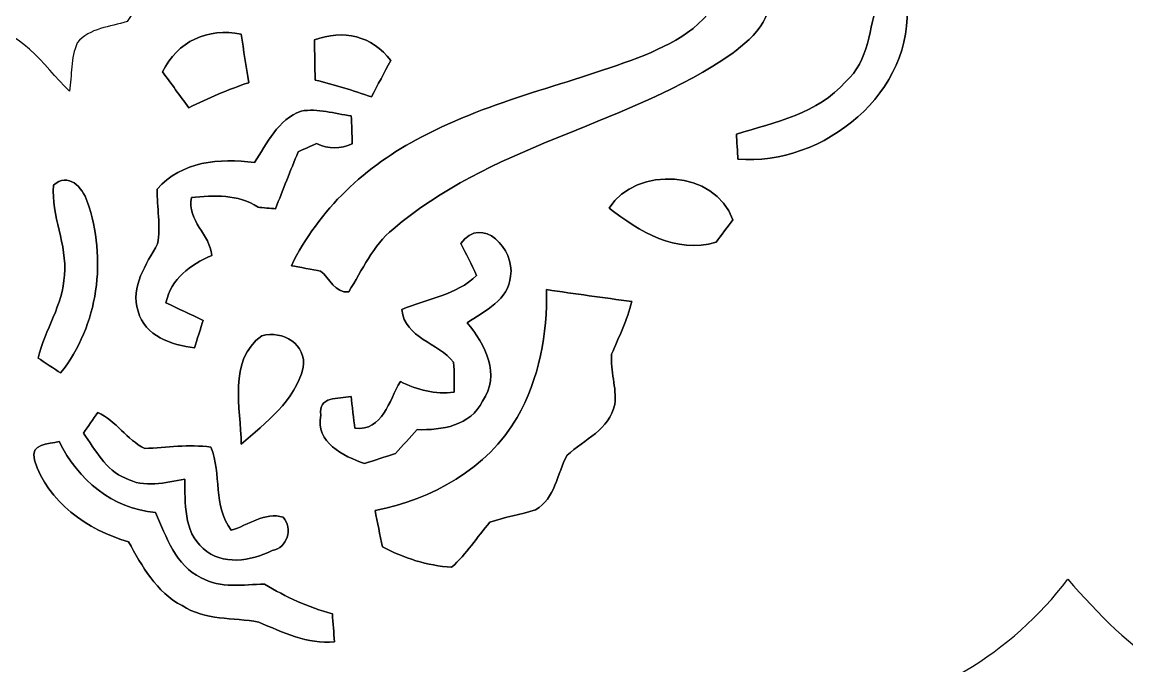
# Model space of a CAD drawing. Header units: centimetres. Extents: x -13.4 to 13.4, y -10.2 to 10.2.
# Drawn here: x 4.616 to 8.837, y 5.351 to 7.81 of the extents above; entities that cross this region are included whole.
import ezdxf

# ---------------------------------------------------------------- set-up
doc = ezdxf.new("R2010")
doc.units = ezdxf.units.CM
doc.header["$MEASUREMENT"] = 0
doc.layers.add('Camada 1', color=7, linetype='Continuous')

msp = doc.modelspace()

# ---------------------------------------------------------------- linework, layer by layer
at = {"layer": 'Camada 1', "color": 156}
for points, knots in [([(-0.80503, 10.07779), (-0.64981, 10.15964), (-0.4445, 10.19104), (-0.30514, 10.06051), (-0.30514, 10.06051), (-0.21237, 9.95962), (-0.05644, 9.97302), (0.03598, 9.87212), (0.03598, 9.87212), (0.0889, 9.82591), (0.11041, 9.75677), (0.14145, 9.6961), (0.14145, 9.6961), (0.17322, 9.75818), (0.20002, 9.82521), (0.25047, 9.87495), (0.25047, 9.87495), (0.34536, 9.97126), (0.49988, 9.96068), (0.59265, 10.06086), (0.59265, 10.06086), (0.7306, 10.19104), (0.93451, 10.16), (1.08866, 10.07815), (1.08866, 10.07815), (1.27282, 10.15223), (1.46897, 10.04464), (1.56104, 9.88201), (1.56104, 9.88201), (1.65559, 9.84814), (1.75119, 9.79487), (1.79246, 9.69785), (1.79246, 9.69785), (1.8302, 9.60825), (1.89934, 9.5384), (1.94734, 9.45444), (1.94734, 9.45444), (1.9752, 9.3666), (1.9364, 9.27664), (1.92298, 9.1895), (1.92298, 9.1895), (2.02388, 9.16446), (2.1477, 9.14505), (2.19779, 9.03993), (2.19779, 9.03993), (2.2493, 8.90763), (2.18369, 8.77181), (2.16534, 8.64022), (2.16534, 8.64022), (2.19145, 8.60707), (2.21967, 8.57566), (2.24895, 8.54498), (2.24895, 8.54498), (2.51566, 8.51958), (2.73085, 8.7764), (3.00036, 8.69456), (3.00036, 8.69456), (3.24908, 8.62682), (3.32139, 8.30685), (3.19829, 8.10048), (3.19829, 8.10048), (3.21804, 8.07261), (3.23814, 8.04474), (3.25861, 8.01722), (3.25861, 8.01722), (3.45263, 8.06309), (3.653, 7.98407), (3.75884, 7.81473), (3.75884, 7.81473), (3.81952, 7.79497), (3.88549, 7.7851), (3.94088, 7.75122), (3.94088, 7.75122), (3.99625, 7.69372), (4.01813, 7.614), (4.05482, 7.54415), (4.05482, 7.54415), (4.12784, 7.69126), (4.27073, 7.81755), (4.44641, 7.78932), (4.44641, 7.78932), (4.60833, 7.79392), (4.69511, 7.64538), (4.7967, 7.54591), (4.7967, 7.54591), (4.80694, 7.60694), (4.80094, 7.67291), (4.82706, 7.73007), (4.82706, 7.73007), (4.87257, 7.78862), (4.95265, 7.79003), (5.01755, 7.81261), (5.01755, 7.81261), (5.12197, 7.97877), (5.32341, 8.06661), (5.51532, 8.01334), (5.51532, 8.01334), (5.6, 8.07366), (5.55237, 8.17033), (5.53437, 8.25182), (5.53437, 8.25182), (5.47758, 8.45608), (5.63316, 8.69561), (5.85011, 8.70691), (5.85011, 8.70691), (6.08295, 8.74218), (6.26463, 8.5284), (6.49605, 8.54957), (6.49605, 8.54957), (6.55214, 8.54957), (6.59482, 8.59754), (6.6174, 8.64481), (6.6174, 8.64481), (6.60364, 8.77675), (6.51016, 8.91504), (6.58812, 9.04346), (6.58812, 9.04346), (6.63857, 9.14646), (6.76098, 9.16375), (6.86011, 9.19198), (6.86011, 9.19198), (6.834, 9.29816), (6.7878, 9.43433), (6.87599, 9.52358), (6.87599, 9.52358), (6.9723, 9.62095), (6.99381, 9.78288), (7.13034, 9.84002), (7.13034, 9.84002), (7.26227, 9.88695), (7.31273, 10.04322), (7.4496, 10.08097), (7.4496, 10.08097), (7.52934, 10.12084), (7.61576, 10.08345), (7.69902, 10.08345), (7.69902, 10.08345), (7.79814, 10.11484), (7.89763, 10.17129), (8.00559, 10.14694), (8.00559, 10.14694), (8.09237, 10.13495), (8.16468, 10.08274), (8.231, 10.02841), (8.231, 10.02841), (8.30545, 9.9642), (8.41409, 9.96667), (8.49136, 9.90564), (8.49136, 9.90564), (8.57003, 9.85555), (8.60777, 9.7677), (8.64093, 9.68445), (8.64093, 9.68445), (8.67833, 9.85343), (8.82791, 9.9695), (8.99724, 9.98502), (8.99724, 9.98502), (9.08473, 10.06722), (9.18632, 10.14941), (9.31298, 10.15153), (9.31298, 10.15153), (9.43222, 10.16634), (9.53452, 10.06051), (9.65341, 10.09227), (9.65341, 10.09227), (9.81779, 10.13248), (9.97513, 10.0203), (10.05346, 9.88272), (10.05346, 9.88272), (10.16353, 9.84814), (10.26266, 9.77406), (10.30498, 9.66328), (10.30498, 9.66328), (10.3385, 9.57333), (10.43552, 9.51971), (10.44963, 9.42128), (10.44963, 9.42128), (10.45703, 9.34191), (10.43199, 9.26465), (10.42034, 9.18703), (10.42034, 9.18703), (10.51418, 9.16552), (10.6246, 9.14788), (10.67964, 9.05756), (10.67964, 9.05756), (10.76747, 8.9281), (10.67399, 8.77958), (10.66163, 8.6427), (10.66163, 8.6427), (10.68634, 8.60671), (10.71774, 8.57603), (10.74773, 8.54356), (10.74773, 8.54356), (11.00454, 8.5217), (11.2081, 8.75982), (11.46668, 8.70055), (11.46668, 8.70055), (11.67518, 8.66739), (11.80358, 8.41974), (11.73938, 8.22571), (11.73938, 8.22571), (11.72457, 8.17491), (11.70622, 8.12553), (11.68964, 8.07543), (11.68964, 8.07543), (11.77783, 7.97665), (11.91612, 8.05532), (12.02477, 8.00487), (12.02477, 8.00487), (12.12639, 7.97701), (12.18671, 7.88492), (12.26078, 7.81719), (12.26078, 7.81719), (12.31793, 7.79039), (12.38425, 7.78403), (12.43787, 7.74876), (12.43787, 7.74876), (12.49045, 7.6909), (12.51408, 7.6133), (12.55218, 7.54591), (12.55218, 7.54591), (12.60403, 7.62353), (12.65378, 7.71243), (12.74056, 7.75616), (12.74056, 7.75616), (12.89755, 7.82778), (13.11485, 7.79251), (13.20623, 7.63481), (13.20623, 7.63481), (13.28949, 7.4877), (13.34628, 7.3272), (13.42777, 7.17902), (13.42777, 7.17902), (13.40097, 7.17727), (13.34698, 7.17408), (13.31982, 7.17267), (13.31982, 7.17267), (13.35088, 7.07813), (13.38862, 6.98287), (13.3865, 6.88128), (13.3865, 6.88128), (13.38932, 6.75428), (13.32583, 6.64033), (13.27714, 6.52709), (13.27714, 6.52709), (13.29796, 6.53062), (13.33958, 6.53732), (13.36004, 6.54085), (13.36004, 6.54085), (13.37802, 6.05296), (13.43413, 5.56682), (13.4313, 5.07858), (13.4313, 5.07858), (13.3223, 5.02849), (13.20236, 5.02849), (13.08522, 5.02532), (13.08522, 5.02532), (13.01608, 5.02813), (12.97622, 4.96111), (12.93001, 4.92159), (12.93001, 4.92159), (12.72857, 4.70393), (12.4587, 4.55048), (12.16871, 4.48944), (12.16871, 4.48944), (11.93482, 4.44358), (11.70939, 4.34374), (11.46668, 4.35715), (11.46668, 4.35715), (11.22362, 4.37373), (10.97667, 4.33105), (10.73784, 4.39384), (10.73784, 4.39384), (10.51277, 4.44146), (10.30464, 4.54695), (10.12155, 4.68383), (10.12155, 4.68383), (9.91941, 4.80764), (9.7162, 4.93994), (9.57226, 5.13257), (9.57226, 5.13257), (9.37541, 5.17277), (9.17575, 5.22111), (9.00499, 5.33152), (9.00499, 5.33152), (8.85119, 5.42042), (8.72737, 5.54955), (8.6113, 5.68184), (8.6113, 5.68184), (8.39857, 5.40032), (8.07437, 5.20629), (7.72548, 5.15301), (7.72548, 5.15301), (7.57307, 4.95899), (7.37376, 4.81224), (7.16244, 4.68841), (7.16244, 4.68841), (6.86364, 4.4584), (6.48263, 4.33139), (6.10446, 4.36068), (6.10446, 4.36068), (5.8935, 4.38326), (5.67725, 4.33317), (5.47017, 4.39632), (5.47017, 4.39632), (5.23416, 4.47321), (4.98016, 4.49438), (4.75826, 4.61186), (4.75826, 4.61186), (4.62031, 4.67713), (4.50566, 4.77838), (4.38431, 4.86867), (4.38431, 4.86867), (4.1857, 4.67924), (3.93664, 4.54094), (3.66676, 4.48768), (3.66676, 4.48768), (3.52178, 4.46088), (3.38313, 4.41006), (3.23919, 4.38009), (3.23919, 4.38009), (3.04341, 4.3374), (2.84339, 4.37091), (2.64583, 4.35892), (2.64583, 4.35892), (2.27787, 4.33775), (1.90994, 4.46475), (1.6196, 4.68877), (1.6196, 4.68877), (1.43862, 4.79743), (1.25906, 4.91455), (1.1236, 5.07929), (1.1236, 5.07929), (1.0682, 5.15866), (0.96202, 5.1516), (0.87877, 5.17842), (0.87877, 5.17842), (0.5736, 5.24968), (0.30692, 5.44125), (0.11394, 5.68466), (0.11394, 5.68466), (-0.09136, 5.38973), (-0.42898, 5.21935), (-0.77187, 5.14278), (-0.77187, 5.14278), (-0.89429, 5.01896), (-1.01035, 4.8849), (-1.16311, 4.79636), (-1.16311, 4.79636), (-1.33349, 4.69935), (-1.48342, 4.5674), (-1.66475, 4.49014), (-1.66475, 4.49014), (-1.89371, 4.38855), (-2.1477, 4.34128), (-2.39818, 4.36104), (-2.39818, 4.36104), (-2.61055, 4.38185), (-2.82821, 4.33351), (-3.03564, 4.39844), (-3.03564, 4.39844), (-3.28682, 4.47886), (-3.55811, 4.50144), (-3.78812, 4.63868), (-3.78812, 4.63868), (-3.91159, 4.69688), (-4.00368, 4.80272), (-4.1208, 4.86903), (-4.1208, 4.86903), (-4.23827, 4.7967), (-4.33492, 4.69335), (-4.46051, 4.63232), (-4.46051, 4.63232), (-4.68277, 4.50215), (-4.94383, 4.48062), (-5.18512, 4.40336), (-5.18512, 4.40336), (-5.41443, 4.33105), (-5.65572, 4.36986), (-5.89104, 4.35856), (-5.89104, 4.35856), (-6.20572, 4.34586), (-6.52533, 4.43406), (-6.78744, 4.60798), (-6.78744, 4.60798), (-6.99065, 4.75543), (-7.22595, 4.8648), (-7.38752, 5.0627), (-7.38752, 5.0627), (-7.44536, 5.15584), (-7.56038, 5.15549), (-7.65493, 5.18054), (-7.65493, 5.18054), (-7.95266, 5.25285), (-8.21372, 5.43947), (-8.40139, 5.67901), (-8.40139, 5.67901), (-8.62612, 5.40914), (-8.93657, 5.20312), (-9.28899, 5.15443), (-9.28899, 5.15443), (-9.48478, 4.89795), (-9.77265, 4.74732), (-10.03405, 4.56952), (-10.03405, 4.56952), (-10.29229, 4.41713), (-10.59744, 4.34162), (-10.89694, 4.35963), (-10.89694, 4.35963), (-11.1266, 4.38396), (-11.36227, 4.32964), (-11.58592, 4.40548), (-11.58592, 4.40548), (-11.78701, 4.4771), (-12.0075, 4.48697), (-12.19941, 4.58435), (-12.19941, 4.58435), (-12.2756, 4.60903), (-12.26431, 4.69723), (-12.26714, 4.76037), (-12.26714, 4.76037), (-12.26326, 5.65925), (-12.27067, 6.55778), (-12.26326, 7.45666), (-12.26326, 7.45666), (-12.25161, 7.46936), (-12.22833, 7.49545), (-12.21669, 7.50817), (-12.21669, 7.50817), (-12.2181, 7.58859), (-12.20505, 7.66762), (-12.18599, 7.74522), (-12.18599, 7.74522), (-12.13202, 7.76886), (-12.07593, 7.78686), (-12.01807, 7.79992), (-12.01807, 7.79992), (-11.94822, 7.87541), (-11.88155, 7.96395), (-11.78065, 7.99923), (-11.78065, 7.99923), (-11.69281, 8.03909), (-11.59544, 8.02463), (-11.50267, 8.01758), (-11.50267, 8.01758), (-11.48009, 8.03875), (-11.45716, 8.05956), (-11.43458, 8.08037), (-11.43458, 8.08037), (-11.49385, 8.22536), (-11.52666, 8.40105), (-11.43811, 8.54109), (-11.43811, 8.54109), (-11.34286, 8.71184), (-11.11108, 8.74676), (-10.94245, 8.6755), (-10.94245, 8.6755), (-10.79323, 8.61165), (-10.64259, 8.52592), (-10.47361, 8.55274), (-10.47361, 8.55274), (-10.44786, 8.58414), (-10.42211, 8.61553), (-10.39636, 8.64658), (-10.39636, 8.64658), (-10.42705, 8.77005), (-10.49055, 8.90198), (-10.43904, 9.02828), (-10.43904, 9.02828), (-10.38895, 9.13447), (-10.26971, 9.16939), (-10.16317, 9.18668), (-10.16317, 9.18668), (-10.17446, 9.29286), (-10.22491, 9.41916), (-10.15118, 9.513), (-10.15118, 9.513), (-10.09508, 9.57968), (-10.05028, 9.65305), (-10.01077, 9.72996), (-10.01077, 9.72996), (-9.95538, 9.84355), (-9.80439, 9.84778), (-9.74055, 9.95327), (-9.74055, 9.95327), (-9.64741, 10.08838), (-9.46714, 10.13071), (-9.31651, 10.07674), (-9.31651, 10.07674), (-9.21773, 10.12436), (-9.10801, 10.1741), (-8.99618, 10.14377), (-8.99618, 10.14377), (-8.85754, 10.12648), (-8.78522, 9.98078), (-8.64658, 9.96138), (-8.64658, 9.96138), (-8.51217, 9.92751), (-8.40634, 9.81321), (-8.38976, 9.67422), (-8.38976, 9.67422), (-8.34672, 9.80792), (-8.25006, 9.93069), (-8.10824, 9.96385), (-8.10824, 9.96385), (-7.96183, 9.99031), (-7.88141, 10.15118), (-7.72407, 10.15047), (-7.72407, 10.15047), (-7.59919, 10.17869), (-7.49547, 10.05699), (-7.3727, 10.08873), (-7.3727, 10.08873), (-7.23864, 10.12789), (-7.09894, 10.05804), (-7.01886, 9.95045), (-7.01886, 9.95045), (-6.95184, 9.84778), (-6.80191, 9.84179), (-6.74863, 9.72749), (-6.74863, 9.72749), (-6.70665, 9.634), (-6.64033, 9.55674), (-6.58283, 9.47314), (-6.58283, 9.47314), (-6.5546, 9.38001), (-6.58459, 9.28158), (-6.59377, 9.18738), (-6.59377, 9.18738), (-6.49887, 9.1641), (-6.38527, 9.14541), (-6.33518, 9.04945), (-6.33518, 9.04945), (-6.24981, 8.92174), (-6.34471, 8.77534), (-6.35987, 8.64164), (-6.35987, 8.64164), (-6.33448, 8.59825), (-6.29637, 8.54957), (-6.24028, 8.55027), (-6.24028, 8.55027), (-6.01415, 8.52592), (-5.83776, 8.7323), (-5.61162, 8.70832), (-5.61162, 8.70832), (-5.46805, 8.70726), (-5.33788, 8.60671), (-5.29132, 8.4723), (-5.29132, 8.4723), (-5.23945, 8.34319), (-5.28072, 8.20384), (-5.32411, 8.07896), (-5.32411, 8.07896), (-5.30119, 8.05849), (-5.27826, 8.03804), (-5.25497, 8.01758), (-5.25497, 8.01758), (-5.06306, 8.06238), (-4.86197, 7.97983), (-4.75933, 7.8119), (-4.75933, 7.8119), (-4.69618, 7.79073), (-4.6228, 7.78615), (-4.57093, 7.74064), (-4.57093, 7.74064), (-4.52296, 7.68631), (-4.50885, 7.61188), (-4.47957, 7.54732), (-4.47957, 7.54732), (-4.39278, 7.66375), (-4.29153, 7.80274), (-4.12679, 7.79003), (-4.12679, 7.79003), (-3.94263, 7.81543), (-3.82269, 7.66268), (-3.72957, 7.53004), (-3.72957, 7.53004), (-3.71193, 7.59636), (-3.70662, 7.66903), (-3.66994, 7.72865), (-3.66994, 7.72865), (-3.6322, 7.79039), (-3.55247, 7.78262), (-3.49074, 7.79921), (-3.49074, 7.79921), (-3.42618, 7.8761), (-3.36161, 7.96077), (-3.26424, 7.99711), (-3.26424, 7.99711), (-3.17429, 8.03945), (-3.0734, 8.02463), (-2.97814, 8.01652), (-2.97814, 8.01652), (-2.95592, 8.04474), (-2.93334, 8.07295), (-2.91076, 8.10083), (-2.91076, 8.10083), (-3.0353, 8.30509), (-2.96367, 8.62329), (-2.7185, 8.69349), (-2.7185, 8.69349), (-2.44897, 8.77817), (-2.23343, 8.52346), (-1.96708, 8.54356), (-1.96708, 8.54356), (-1.93569, 8.57391), (-1.90675, 8.60636), (-1.87995, 8.64058), (-1.87995, 8.64058), (-1.8983, 8.77005), (-1.96568, 8.90446), (-1.91416, 9.03464), (-1.91416, 9.03464), (-1.86548, 9.14329), (-1.74096, 9.16552), (-1.63759, 9.18915), (-1.63759, 9.18915), (-1.657, 9.29675), (-1.70744, 9.42692), (-1.62243, 9.52005), (-1.62243, 9.52005), (-1.56279, 9.58426), (-1.52435, 9.66223), (-1.48237, 9.73807), (-1.48237, 9.73807), (-1.43827, 9.81568), (-1.35325, 9.85061), (-1.27458, 9.88201), (-1.27458, 9.88201), (-1.18356, 10.04358), (-0.98777, 10.1533), (-0.80503, 10.07779)], [0, 0, 0, 0, 0.0062893, 0.0062893, 0.0062893, 0.0062893, 0.0125786, 0.0125786, 0.0125786, 0.0125786, 0.0188679, 0.0188679, 0.0188679, 0.0188679, 0.0251572, 0.0251572, 0.0251572, 0.0251572, 0.0314465, 0.0314465, 0.0314465, 0.0314465, 0.0377358, 0.0377358, 0.0377358, 0.0377358, 0.0440252, 0.0440252, 0.0440252, 0.0440252, 0.0503145, 0.0503145, 0.0503145, 0.0503145, 0.0566038, 0.0566038, 0.0566038, 0.0566038, 0.0628931, 0.0628931, 0.0628931, 0.0628931, 0.0691824, 0.0691824, 0.0691824, 0.0691824, 0.0754717, 0.0754717, 0.0754717, 0.0754717, 0.081761, 0.081761, 0.081761, 0.081761, 0.0880503, 0.0880503, 0.0880503, 0.0880503, 0.0943396, 0.0943396, 0.0943396, 0.0943396, 0.1006289, 0.1006289, 0.1006289, 0.1006289, 0.1069182, 0.1069182, 0.1069182, 0.1069182, 0.1132075, 0.1132075, 0.1132075, 0.1132075, 0.1194969, 0.1194969, 0.1194969, 0.1194969, 0.1257862, 0.1257862, 0.1257862, 0.1257862, 0.1320755, 0.1320755, 0.1320755, 0.1320755, 0.1383648, 0.1383648, 0.1383648, 0.1383648, 0.1446541, 0.1446541, 0.1446541, 0.1446541, 0.1509434, 0.1509434, 0.1509434, 0.1509434, 0.1572327, 0.1572327, 0.1572327, 0.1572327, 0.163522, 0.163522, 0.163522, 0.163522, 0.1698113, 0.1698113, 0.1698113, 0.1698113, 0.1761006, 0.1761006, 0.1761006, 0.1761006, 0.1823899, 0.1823899, 0.1823899, 0.1823899, 0.1886792, 0.1886792, 0.1886792, 0.1886792, 0.1949686, 0.1949686, 0.1949686, 0.1949686, 0.2012579, 0.2012579, 0.2012579, 0.2012579, 0.2075472, 0.2075472, 0.2075472, 0.2075472, 0.2138365, 0.2138365, 0.2138365, 0.2138365, 0.2201258, 0.2201258, 0.2201258, 0.2201258, 0.2264151, 0.2264151, 0.2264151, 0.2264151, 0.2327044, 0.2327044, 0.2327044, 0.2327044, 0.2389937, 0.2389937, 0.2389937, 0.2389937, 0.245283, 0.245283, 0.245283, 0.245283, 0.2515723, 0.2515723, 0.2515723, 0.2515723, 0.2578616, 0.2578616, 0.2578616, 0.2578616, 0.2641509, 0.2641509, 0.2641509, 0.2641509, 0.2704403, 0.2704403, 0.2704403, 0.2704403, 0.2767296, 0.2767296, 0.2767296, 0.2767296, 0.2830189, 0.2830189, 0.2830189, 0.2830189, 0.2893082, 0.2893082, 0.2893082, 0.2893082, 0.2955975, 0.2955975, 0.2955975, 0.2955975, 0.3018868, 0.3018868, 0.3018868, 0.3018868, 0.3081761, 0.3081761, 0.3081761, 0.3081761, 0.3144654, 0.3144654, 0.3144654, 0.3144654, 0.3207547, 0.3207547, 0.3207547, 0.3207547, 0.327044, 0.327044, 0.327044, 0.327044, 0.3333333, 0.3333333, 0.3333333, 0.3333333, 0.3396226, 0.3396226, 0.3396226, 0.3396226, 0.3459119, 0.3459119, 0.3459119, 0.3459119, 0.3522013, 0.3522013, 0.3522013, 0.3522013, 0.3584906, 0.3584906, 0.3584906, 0.3584906, 0.3647799, 0.3647799, 0.3647799, 0.3647799, 0.3710692, 0.3710692, 0.3710692, 0.3710692, 0.3773585, 0.3773585, 0.3773585, 0.3773585, 0.3836478, 0.3836478, 0.3836478, 0.3836478, 0.3899371, 0.3899371, 0.3899371, 0.3899371, 0.3962264, 0.3962264, 0.3962264, 0.3962264, 0.4025157, 0.4025157, 0.4025157, 0.4025157, 0.408805, 0.408805, 0.408805, 0.408805, 0.4150943, 0.4150943, 0.4150943, 0.4150943, 0.4213836, 0.4213836, 0.4213836, 0.4213836, 0.427673, 0.427673, 0.427673, 0.427673, 0.4339623, 0.4339623, 0.4339623, 0.4339623, 0.4402516, 0.4402516, 0.4402516, 0.4402516, 0.4465409, 0.4465409, 0.4465409, 0.4465409, 0.4528302, 0.4528302, 0.4528302, 0.4528302, 0.4591195, 0.4591195, 0.4591195, 0.4591195, 0.4654088, 0.4654088, 0.4654088, 0.4654088, 0.4716981, 0.4716981, 0.4716981, 0.4716981, 0.4779874, 0.4779874, 0.4779874, 0.4779874, 0.4842767, 0.4842767, 0.4842767, 0.4842767, 0.490566, 0.490566, 0.490566, 0.490566, 0.4968553, 0.4968553, 0.4968553, 0.4968553, 0.5031447, 0.5031447, 0.5031447, 0.5031447, 0.509434, 0.509434, 0.509434, 0.509434, 0.5157233, 0.5157233, 0.5157233, 0.5157233, 0.5220126, 0.5220126, 0.5220126, 0.5220126, 0.5283019, 0.5283019, 0.5283019, 0.5283019, 0.5345912, 0.5345912, 0.5345912, 0.5345912, 0.5408805, 0.5408805, 0.5408805, 0.5408805, 0.5471698, 0.5471698, 0.5471698, 0.5471698, 0.5534591, 0.5534591, 0.5534591, 0.5534591, 0.5597484, 0.5597484, 0.5597484, 0.5597484, 0.5660377, 0.5660377, 0.5660377, 0.5660377, 0.572327, 0.572327, 0.572327, 0.572327, 0.5786164, 0.5786164, 0.5786164, 0.5786164, 0.5849057, 0.5849057, 0.5849057, 0.5849057, 0.591195, 0.591195, 0.591195, 0.591195, 0.5974843, 0.5974843, 0.5974843, 0.5974843, 0.6037736, 0.6037736, 0.6037736, 0.6037736, 0.6100629, 0.6100629, 0.6100629, 0.6100629, 0.6163522, 0.6163522, 0.6163522, 0.6163522, 0.6226415, 0.6226415, 0.6226415, 0.6226415, 0.6289308, 0.6289308, 0.6289308, 0.6289308, 0.6352201, 0.6352201, 0.6352201, 0.6352201, 0.6415094, 0.6415094, 0.6415094, 0.6415094, 0.6477987, 0.6477987, 0.6477987, 0.6477987, 0.6540881, 0.6540881, 0.6540881, 0.6540881, 0.6603774, 0.6603774, 0.6603774, 0.6603774, 0.6666667, 0.6666667, 0.6666667, 0.6666667, 0.672956, 0.672956, 0.672956, 0.672956, 0.6792453, 0.6792453, 0.6792453, 0.6792453, 0.6855346, 0.6855346, 0.6855346, 0.6855346, 0.6918239, 0.6918239, 0.6918239, 0.6918239, 0.6981132, 0.6981132, 0.6981132, 0.6981132, 0.7044025, 0.7044025, 0.7044025, 0.7044025, 0.7106918, 0.7106918, 0.7106918, 0.7106918, 0.7169811, 0.7169811, 0.7169811, 0.7169811, 0.7232704, 0.7232704, 0.7232704, 0.7232704, 0.7295597, 0.7295597, 0.7295597, 0.7295597, 0.7358491, 0.7358491, 0.7358491, 0.7358491, 0.7421384, 0.7421384, 0.7421384, 0.7421384, 0.7484277, 0.7484277, 0.7484277, 0.7484277, 0.754717, 0.754717, 0.754717, 0.754717, 0.7610063, 0.7610063, 0.7610063, 0.7610063, 0.7672956, 0.7672956, 0.7672956, 0.7672956, 0.7735849, 0.7735849, 0.7735849, 0.7735849, 0.7798742, 0.7798742, 0.7798742, 0.7798742, 0.7861635, 0.7861635, 0.7861635, 0.7861635, 0.7924528, 0.7924528, 0.7924528, 0.7924528, 0.7987421, 0.7987421, 0.7987421, 0.7987421, 0.8050314, 0.8050314, 0.8050314, 0.8050314, 0.8113208, 0.8113208, 0.8113208, 0.8113208, 0.8176101, 0.8176101, 0.8176101, 0.8176101, 0.8238994, 0.8238994, 0.8238994, 0.8238994, 0.8301887, 0.8301887, 0.8301887, 0.8301887, 0.836478, 0.836478, 0.836478, 0.836478, 0.8427673, 0.8427673, 0.8427673, 0.8427673, 0.8490566, 0.8490566, 0.8490566, 0.8490566, 0.8553459, 0.8553459, 0.8553459, 0.8553459, 0.8616352, 0.8616352, 0.8616352, 0.8616352, 0.8679245, 0.8679245, 0.8679245, 0.8679245, 0.8742138, 0.8742138, 0.8742138, 0.8742138, 0.8805031, 0.8805031, 0.8805031, 0.8805031, 0.8867925, 0.8867925, 0.8867925, 0.8867925, 0.8930818, 0.8930818, 0.8930818, 0.8930818, 0.8993711, 0.8993711, 0.8993711, 0.8993711, 0.9056604, 0.9056604, 0.9056604, 0.9056604, 0.9119497, 0.9119497, 0.9119497, 0.9119497, 0.918239, 0.918239, 0.918239, 0.918239, 0.9245283, 0.9245283, 0.9245283, 0.9245283, 0.9308176, 0.9308176, 0.9308176, 0.9308176, 0.9371069, 0.9371069, 0.9371069, 0.9371069, 0.9433962, 0.9433962, 0.9433962, 0.9433962, 0.9496855, 0.9496855, 0.9496855, 0.9496855, 0.9559748, 0.9559748, 0.9559748, 0.9559748, 0.9622642, 0.9622642, 0.9622642, 0.9622642, 0.9685535, 0.9685535, 0.9685535, 0.9685535, 0.9748428, 0.9748428, 0.9748428, 0.9748428, 0.9811321, 0.9811321, 0.9811321, 0.9811321, 0.9874214, 0.9874214, 0.9874214, 0.9874214, 1, 1, 1, 1]), ([(7.30284, 7.95372), (7.30284, 7.95372), (7.30284, 7.95372), (7.30284, 7.95372), (7.30284, 7.95372), (7.25594, 7.81437), (7.12364, 7.7357), (6.99487, 7.68385), (6.99487, 7.68385), (6.71264, 7.57273), (6.40961, 7.51416), (6.14079, 7.36988), (6.14079, 7.36988), (5.93054, 7.26263), (5.74852, 7.09295), (5.64479, 6.87916), (5.64479, 6.87916), (5.67265, 6.87422), (5.72876, 6.86399), (5.75663, 6.85906), (5.75663, 6.85906), (5.79084, 6.83294), (5.81271, 6.77226), (5.86386, 6.78003), (5.86386, 6.78003), (5.91609, 6.86223), (5.95524, 6.95713), (6.03425, 7.01886), (6.03425, 7.01886), (6.39797, 7.33319), (6.89468, 7.40903), (7.29297, 7.66514), (7.29297, 7.66514), (7.38328, 7.72512), (7.48911, 7.80979), (7.47394, 7.9315), (7.47394, 7.9315), (7.45525, 8.01793), (7.35682, 7.97983), (7.30284, 7.95372)], [0, 0, 0, 0, 0.0909091, 0.0909091, 0.0909091, 0.0909091, 0.1818182, 0.1818182, 0.1818182, 0.1818182, 0.2727273, 0.2727273, 0.2727273, 0.2727273, 0.3636364, 0.3636364, 0.3636364, 0.3636364, 0.4545455, 0.4545455, 0.4545455, 0.4545455, 0.5454545, 0.5454545, 0.5454545, 0.5454545, 0.6363636, 0.6363636, 0.6363636, 0.6363636, 0.7272727, 0.7272727, 0.7272727, 0.7272727, 0.8181818, 0.8181818, 0.8181818, 0.8181818, 1, 1, 1, 1]), ([(7.88563, 7.89445), (7.88563, 7.89445), (7.88563, 7.89445), (7.88563, 7.89445), (7.88563, 7.89445), (7.85247, 7.78791), (7.85318, 7.66163), (7.76252, 7.58225), (7.76252, 7.58225), (7.65668, 7.45983), (7.49299, 7.42702), (7.34552, 7.38222), (7.34552, 7.38222), (7.34694, 7.35824), (7.34942, 7.31025), (7.35083, 7.28627), (7.35083, 7.28627), (7.67749, 7.2584), (8.03063, 7.54308), (7.99535, 7.88987), (7.99535, 7.88987), (7.95867, 7.89269), (7.92198, 7.89445), (7.88563, 7.89445)], [0, 0, 0, 0, 0.1428571, 0.1428571, 0.1428571, 0.1428571, 0.2857143, 0.2857143, 0.2857143, 0.2857143, 0.4285714, 0.4285714, 0.4285714, 0.4285714, 0.5714286, 0.5714286, 0.5714286, 0.5714286, 0.7142857, 0.7142857, 0.7142857, 0.7142857, 1, 1, 1, 1]), ([(5.15267, 7.61965), (5.15267, 7.61965), (5.15267, 7.61965), (5.15267, 7.61965), (5.15267, 7.61965), (5.18617, 7.57414), (5.21935, 7.52863), (5.25322, 7.48276), (5.25322, 7.48276), (5.32729, 7.5191), (5.40315, 7.55261), (5.48216, 7.57836), (5.48216, 7.57836), (5.47229, 7.64046), (5.46276, 7.70183), (5.45287, 7.76357), (5.45287, 7.76357), (5.32553, 7.78968), (5.20912, 7.7364), (5.15267, 7.61965)], [0, 0, 0, 0, 0.1666667, 0.1666667, 0.1666667, 0.1666667, 0.3333333, 0.3333333, 0.3333333, 0.3333333, 0.5, 0.5, 0.5, 0.5, 0.6666667, 0.6666667, 0.6666667, 0.6666667, 1, 1, 1, 1]), ([(5.73334, 7.74206), (5.73334, 7.74206), (5.73334, 7.74206), (5.73334, 7.74206), (5.73334, 7.74206), (5.73369, 7.6909), (5.73475, 7.63975), (5.73617, 7.58859), (5.73617, 7.58859), (5.80884, 7.57096), (5.88044, 7.54873), (5.95136, 7.52403), (5.95136, 7.52403), (5.97534, 7.57061), (5.99934, 7.61683), (6.02438, 7.66268), (6.02438, 7.66268), (5.95488, 7.75794), (5.84129, 7.78228), (5.73334, 7.74206)], [0, 0, 0, 0, 0.1666667, 0.1666667, 0.1666667, 0.1666667, 0.3333333, 0.3333333, 0.3333333, 0.3333333, 0.5, 0.5, 0.5, 0.5, 0.6666667, 0.6666667, 0.6666667, 0.6666667, 1, 1, 1, 1]), ([(5.50367, 7.27321), (5.50367, 7.27321), (5.50367, 7.27321), (5.50367, 7.27321), (5.50367, 7.27321), (5.37033, 7.29051), (5.22639, 7.27886), (5.13184, 7.17161), (5.13184, 7.17161), (5.13184, 7.10211), (5.14597, 7.03121), (5.13362, 6.96241), (5.13362, 6.96241), (5.09057, 6.88374), (5.0292, 6.80084), (5.05919, 6.7056), (5.05919, 6.7056), (5.08458, 6.6107), (5.18724, 6.57542), (5.27507, 6.56624), (5.27507, 6.56624), (5.28319, 6.59236), (5.29978, 6.64457), (5.30789, 6.67066), (5.30789, 6.67066), (5.26026, 6.69288), (5.21263, 6.71547), (5.16536, 6.7377), (5.16536, 6.7377), (5.18617, 6.83119), (5.25814, 6.88199), (5.3407, 6.91868), (5.3407, 6.91868), (5.33576, 6.99769), (5.2451, 7.05061), (5.26274, 7.13951), (5.26274, 7.13951), (5.34952, 7.14728), (5.44159, 7.15468), (5.51744, 7.10247), (5.51744, 7.10247), (5.53437, 7.10106), (5.56753, 7.09824), (5.58446, 7.09682), (5.58446, 7.09682), (5.61233, 7.1695), (5.64127, 7.24217), (5.6709, 7.31448), (5.6709, 7.31448), (5.68854, 7.32225), (5.72311, 7.33777), (5.74075, 7.34552), (5.74075, 7.34552), (5.78731, 7.32437), (5.83282, 7.32437), (5.87728, 7.34518), (5.87728, 7.34518), (5.87691, 7.3808), (5.8755, 7.41644), (5.8734, 7.45172), (5.8734, 7.45172), (5.80989, 7.45983), (5.74604, 7.481), (5.68218, 7.47006), (5.68218, 7.47006), (5.59435, 7.43761), (5.5513, 7.34694), (5.50367, 7.27321)], [0, 0, 0, 0, 0.0555556, 0.0555556, 0.0555556, 0.0555556, 0.1111111, 0.1111111, 0.1111111, 0.1111111, 0.1666667, 0.1666667, 0.1666667, 0.1666667, 0.2222222, 0.2222222, 0.2222222, 0.2222222, 0.2777778, 0.2777778, 0.2777778, 0.2777778, 0.3333333, 0.3333333, 0.3333333, 0.3333333, 0.3888889, 0.3888889, 0.3888889, 0.3888889, 0.4444444, 0.4444444, 0.4444444, 0.4444444, 0.5, 0.5, 0.5, 0.5, 0.5555556, 0.5555556, 0.5555556, 0.5555556, 0.6111111, 0.6111111, 0.6111111, 0.6111111, 0.6666667, 0.6666667, 0.6666667, 0.6666667, 0.7222222, 0.7222222, 0.7222222, 0.7222222, 0.7777778, 0.7777778, 0.7777778, 0.7777778, 0.8333333, 0.8333333, 0.8333333, 0.8333333, 0.8888889, 0.8888889, 0.8888889, 0.8888889, 1, 1, 1, 1]), ([(6.8587, 7.09965), (6.8587, 7.09965), (6.8587, 7.09965), (6.8587, 7.09965), (6.8587, 7.09965), (6.97583, 7.00933), (7.11305, 6.9236), (7.26756, 6.96911), (7.26756, 6.96911), (7.28345, 6.99065), (7.31555, 7.03367), (7.33142, 7.0552), (7.33142, 7.0552), (7.26439, 7.2457), (6.96348, 7.26157), (6.8587, 7.09965)], [0, 0, 0, 0, 0.2, 0.2, 0.2, 0.2, 0.4, 0.4, 0.4, 0.4, 0.6, 0.6, 0.6, 0.6, 1, 1, 1, 1]), ([(4.73604, 7.18643), (4.73604, 7.18643), (4.73604, 7.18643), (4.73604, 7.18643), (4.73604, 7.18643), (4.72615, 7.06966), (4.78966, 6.96029), (4.77767, 6.84354), (4.77767, 6.84354), (4.77307, 6.72994), (4.70288, 6.63434), (4.67713, 6.52673), (4.67713, 6.52673), (4.69864, 6.51228), (4.74169, 6.4837), (4.7632, 6.46959), (4.7632, 6.46959), (4.90855, 6.65161), (4.941, 6.90633), (4.86516, 7.12399), (4.86516, 7.12399), (4.84716, 7.17973), (4.79178, 7.23759), (4.73604, 7.18643)], [0, 0, 0, 0, 0.1428571, 0.1428571, 0.1428571, 0.1428571, 0.2857143, 0.2857143, 0.2857143, 0.2857143, 0.4285714, 0.4285714, 0.4285714, 0.4285714, 0.5714286, 0.5714286, 0.5714286, 0.5714286, 0.7142857, 0.7142857, 0.7142857, 0.7142857, 1, 1, 1, 1]), ([(6.29214, 6.96419), (6.29214, 6.96419), (6.29214, 6.96419), (6.29214, 6.96419), (6.29214, 6.96419), (6.31365, 6.92431), (6.33377, 6.88374), (6.35246, 6.84213), (6.35246, 6.84213), (6.27591, 6.76663), (6.16196, 6.75357), (6.06707, 6.71159), (6.06707, 6.71159), (6.07871, 6.60152), (6.20535, 6.586), (6.26497, 6.5105), (6.26497, 6.5105), (6.26745, 6.4724), (6.26816, 6.43466), (6.26674, 6.39621), (6.26674, 6.39621), (6.19512, 6.38739), (6.12527, 6.40503), (6.06142, 6.43678), (6.06142, 6.43678), (6.01698, 6.36551), (5.99546, 6.24592), (5.88715, 6.25897), (5.88715, 6.25897), (5.88362, 6.28931), (5.87657, 6.34929), (5.87304, 6.37962), (5.87304, 6.37962), (5.824, 6.3701), (5.7464, 6.38315), (5.75697, 6.30872), (5.75697, 6.30872), (5.73546, 6.20253), (5.84341, 6.15314), (5.92454, 6.12352), (5.92454, 6.12352), (5.9637, 6.13657), (6.00287, 6.14927), (6.04237, 6.16196), (6.04237, 6.16196), (6.07024, 6.1923), (6.09811, 6.22299), (6.12598, 6.25333), (6.12598, 6.25333), (6.22017, 6.25086), (6.32919, 6.26709), (6.37504, 6.36198), (6.37504, 6.36198), (6.44594, 6.46253), (6.38598, 6.57965), (6.31684, 6.66114), (6.31684, 6.66114), (6.38245, 6.7063), (6.47664, 6.74899), (6.48229, 6.84001), (6.48229, 6.84001), (6.50063, 6.9409), (6.37433, 7.07636), (6.29214, 6.96419)], [0, 0, 0, 0, 0.0588235, 0.0588235, 0.0588235, 0.0588235, 0.1176471, 0.1176471, 0.1176471, 0.1176471, 0.1764706, 0.1764706, 0.1764706, 0.1764706, 0.2352941, 0.2352941, 0.2352941, 0.2352941, 0.2941176, 0.2941176, 0.2941176, 0.2941176, 0.3529412, 0.3529412, 0.3529412, 0.3529412, 0.4117647, 0.4117647, 0.4117647, 0.4117647, 0.4705882, 0.4705882, 0.4705882, 0.4705882, 0.5294118, 0.5294118, 0.5294118, 0.5294118, 0.5882353, 0.5882353, 0.5882353, 0.5882353, 0.6470588, 0.6470588, 0.6470588, 0.6470588, 0.7058824, 0.7058824, 0.7058824, 0.7058824, 0.7647059, 0.7647059, 0.7647059, 0.7647059, 0.8235294, 0.8235294, 0.8235294, 0.8235294, 0.8823529, 0.8823529, 0.8823529, 0.8823529, 1, 1, 1, 1]), ([(6.62023, 6.78814), (6.62023, 6.78814), (6.62023, 6.78814), (6.62023, 6.78814), (6.62023, 6.78814), (6.62269, 6.61952), (6.592, 6.44701), (6.50768, 6.29954), (6.50768, 6.29954), (6.39375, 6.10481), (6.18208, 5.98594), (5.96477, 5.94501), (5.96477, 5.94501), (5.97393, 5.89879), (5.98346, 5.85187), (5.99263, 5.80531), (5.99263, 5.80531), (6.07484, 5.76226), (6.16372, 5.73405), (6.25722, 5.72769), (6.25722, 5.72769), (6.31331, 5.77849), (6.35458, 5.84234), (6.40326, 5.89986), (6.40326, 5.89986), (6.46007, 5.91996), (6.52073, 5.92737), (6.57789, 5.94747), (6.57789, 5.94747), (6.65409, 5.9891), (6.65938, 6.08646), (6.69854, 6.15526), (6.69854, 6.15526), (6.76344, 6.21524), (6.86082, 6.25403), (6.88057, 6.34965), (6.88057, 6.34965), (6.88833, 6.41419), (6.86328, 6.47734), (6.86859, 6.54156), (6.86859, 6.54156), (6.89609, 6.60788), (6.92855, 6.67244), (6.94584, 6.74263), (6.94584, 6.74263), (6.83718, 6.7571), (6.72853, 6.77192), (6.62023, 6.78814)], [0, 0, 0, 0, 0.0769231, 0.0769231, 0.0769231, 0.0769231, 0.1538462, 0.1538462, 0.1538462, 0.1538462, 0.2307692, 0.2307692, 0.2307692, 0.2307692, 0.3076923, 0.3076923, 0.3076923, 0.3076923, 0.3846154, 0.3846154, 0.3846154, 0.3846154, 0.4615385, 0.4615385, 0.4615385, 0.4615385, 0.5384615, 0.5384615, 0.5384615, 0.5384615, 0.6153846, 0.6153846, 0.6153846, 0.6153846, 0.6923077, 0.6923077, 0.6923077, 0.6923077, 0.7692308, 0.7692308, 0.7692308, 0.7692308, 0.8461538, 0.8461538, 0.8461538, 0.8461538, 1, 1, 1, 1]), ([(5.45324, 6.1976), (5.45324, 6.1976), (5.45324, 6.1976), (5.45324, 6.1976), (5.45324, 6.1976), (5.54672, 6.27979), (5.6582, 6.36269), (5.68995, 6.49004), (5.68995, 6.49004), (5.70511, 6.57789), (5.61128, 6.63363), (5.53225, 6.61212), (5.53225, 6.61212), (5.39962, 6.51722), (5.45287, 6.33482), (5.45324, 6.1976)], [0, 0, 0, 0, 0.2, 0.2, 0.2, 0.2, 0.4, 0.4, 0.4, 0.4, 0.6, 0.6, 0.6, 0.6, 1, 1, 1, 1]), ([(4.85034, 6.23992), (4.85034, 6.23992), (4.85034, 6.23992), (4.85034, 6.23992), (4.85034, 6.23992), (4.8962, 6.17643), (4.9343, 6.09776), (5.01156, 6.06743), (5.01156, 6.06743), (5.08246, 6.02967), (5.16325, 6.05048), (5.23768, 6.0646), (5.23768, 6.0646), (5.23945, 5.97393), (5.23205, 5.86493), (5.30789, 5.79895), (5.30789, 5.79895), (5.37986, 5.73369), (5.49098, 5.75027), (5.57142, 5.79154), (5.57142, 5.79154), (5.62997, 5.80107), (5.6515, 5.8755), (5.61374, 5.91855), (5.61374, 5.91855), (5.54355, 5.94042), (5.47933, 5.88785), (5.41513, 5.86916), (5.41513, 5.86916), (5.34599, 5.96053), (5.3781, 6.084), (5.33752, 6.18666), (5.33752, 6.18666), (5.25285, 6.19794), (5.1689, 6.18489), (5.08458, 6.18136), (5.08458, 6.18136), (5.0165, 6.21488), (4.97521, 6.28614), (4.90573, 6.3193), (4.90573, 6.3193), (4.88738, 6.29284), (4.86867, 6.26638), (4.85034, 6.23992)], [0, 0, 0, 0, 0.0833333, 0.0833333, 0.0833333, 0.0833333, 0.1666667, 0.1666667, 0.1666667, 0.1666667, 0.25, 0.25, 0.25, 0.25, 0.3333333, 0.3333333, 0.3333333, 0.3333333, 0.4166667, 0.4166667, 0.4166667, 0.4166667, 0.5, 0.5, 0.5, 0.5, 0.5833333, 0.5833333, 0.5833333, 0.5833333, 0.6666667, 0.6666667, 0.6666667, 0.6666667, 0.75, 0.75, 0.75, 0.75, 0.8333333, 0.8333333, 0.8333333, 0.8333333, 1, 1, 1, 1]), ([(4.66336, 6.13726), (4.66336, 6.13726), (4.66336, 6.13726), (4.66336, 6.13726), (4.66336, 6.13726), (4.71275, 5.97782), (4.86621, 5.8688), (5.0225, 5.82507), (5.0225, 5.82507), (5.07505, 5.73263), (5.12833, 5.63174), (5.22746, 5.58095), (5.22746, 5.58095), (5.31495, 5.52414), (5.4222, 5.53578), (5.52026, 5.5185), (5.52026, 5.5185), (5.61269, 5.47792), (5.70547, 5.43348), (5.80955, 5.4423), (5.80955, 5.4423), (5.80707, 5.47828), (5.80424, 5.5139), (5.80143, 5.54955), (5.80143, 5.54955), (5.70971, 5.57494), (5.62327, 5.61374), (5.54248, 5.66349), (5.54248, 5.66349), (5.46206, 5.66208), (5.37386, 5.64444), (5.30083, 5.68783), (5.30083, 5.68783), (5.20135, 5.73298), (5.16748, 5.84482), (5.12621, 5.93653), (5.12621, 5.93653), (4.96111, 5.95171), (4.82847, 6.06178), (4.75826, 6.20818), (4.75826, 6.20818), (4.71452, 6.19724), (4.6475, 6.20289), (4.66336, 6.13726)], [0, 0, 0, 0, 0.0833333, 0.0833333, 0.0833333, 0.0833333, 0.1666667, 0.1666667, 0.1666667, 0.1666667, 0.25, 0.25, 0.25, 0.25, 0.3333333, 0.3333333, 0.3333333, 0.3333333, 0.4166667, 0.4166667, 0.4166667, 0.4166667, 0.5, 0.5, 0.5, 0.5, 0.5833333, 0.5833333, 0.5833333, 0.5833333, 0.6666667, 0.6666667, 0.6666667, 0.6666667, 0.75, 0.75, 0.75, 0.75, 0.8333333, 0.8333333, 0.8333333, 0.8333333, 1, 1, 1, 1])]:
    msp.add_open_spline(points, degree=3, knots=knots, dxfattribs=at)
at = {"layer": 'Camada 1', "color": 7}
for points, knots in [([(7.30284, 7.95372), (7.35682, 7.97983), (7.45525, 8.01793), (7.47394, 7.9315), (7.47394, 7.9315), (7.48911, 7.80979), (7.38328, 7.72512), (7.29297, 7.66514), (7.29297, 7.66514), (6.89468, 7.40903), (6.39797, 7.33319), (6.03425, 7.01886), (6.03425, 7.01886), (5.95524, 6.95713), (5.91609, 6.86223), (5.86386, 6.78003), (5.86386, 6.78003), (5.81271, 6.77226), (5.79084, 6.83294), (5.75663, 6.85906), (5.75663, 6.85906), (5.72876, 6.86399), (5.67265, 6.87422), (5.64479, 6.87916), (5.64479, 6.87916), (5.74852, 7.09295), (5.93054, 7.26263), (6.14079, 7.36988), (6.14079, 7.36988), (6.40961, 7.51416), (6.71264, 7.57273), (6.99487, 7.68385), (6.99487, 7.68385), (7.12364, 7.7357), (7.25594, 7.81437), (7.30284, 7.95372)], [0, 0, 0, 0, 0.1, 0.1, 0.1, 0.1, 0.2, 0.2, 0.2, 0.2, 0.3, 0.3, 0.3, 0.3, 0.4, 0.4, 0.4, 0.4, 0.5, 0.5, 0.5, 0.5, 0.6, 0.6, 0.6, 0.6, 0.7, 0.7, 0.7, 0.7, 0.8, 0.8, 0.8, 0.8, 1, 1, 1, 1]), ([(7.88563, 7.89445), (7.92198, 7.89445), (7.95867, 7.89269), (7.99535, 7.88987), (7.99535, 7.88987), (8.03063, 7.54308), (7.67749, 7.2584), (7.35083, 7.28627), (7.35083, 7.28627), (7.34942, 7.31025), (7.34694, 7.35824), (7.34552, 7.38222), (7.34552, 7.38222), (7.49299, 7.42702), (7.65668, 7.45983), (7.76252, 7.58225), (7.76252, 7.58225), (7.85318, 7.66163), (7.85247, 7.78791), (7.88563, 7.89445)], [0, 0, 0, 0, 0.1666667, 0.1666667, 0.1666667, 0.1666667, 0.3333333, 0.3333333, 0.3333333, 0.3333333, 0.5, 0.5, 0.5, 0.5, 0.6666667, 0.6666667, 0.6666667, 0.6666667, 1, 1, 1, 1]), ([(5.15267, 7.61965), (5.20912, 7.7364), (5.32553, 7.78968), (5.45287, 7.76357), (5.45287, 7.76357), (5.46276, 7.70183), (5.47229, 7.64046), (5.48216, 7.57836), (5.48216, 7.57836), (5.40315, 7.55261), (5.32729, 7.5191), (5.25322, 7.48276), (5.25322, 7.48276), (5.21935, 7.52863), (5.18617, 7.57414), (5.15267, 7.61965)], [0, 0, 0, 0, 0.2, 0.2, 0.2, 0.2, 0.4, 0.4, 0.4, 0.4, 0.6, 0.6, 0.6, 0.6, 1, 1, 1, 1]), ([(5.73334, 7.74206), (5.84129, 7.78228), (5.95488, 7.75794), (6.02438, 7.66268), (6.02438, 7.66268), (5.99934, 7.61683), (5.97534, 7.57061), (5.95136, 7.52403), (5.95136, 7.52403), (5.88044, 7.54873), (5.80884, 7.57096), (5.73617, 7.58859), (5.73617, 7.58859), (5.73475, 7.63975), (5.73369, 7.6909), (5.73334, 7.74206)], [0, 0, 0, 0, 0.2, 0.2, 0.2, 0.2, 0.4, 0.4, 0.4, 0.4, 0.6, 0.6, 0.6, 0.6, 1, 1, 1, 1]), ([(5.50367, 7.27321), (5.5513, 7.34694), (5.59435, 7.43761), (5.68218, 7.47006), (5.68218, 7.47006), (5.74604, 7.481), (5.80989, 7.45983), (5.8734, 7.45172), (5.8734, 7.45172), (5.8755, 7.41644), (5.87691, 7.3808), (5.87728, 7.34518), (5.87728, 7.34518), (5.83282, 7.32437), (5.78731, 7.32437), (5.74075, 7.34552), (5.74075, 7.34552), (5.72311, 7.33777), (5.68854, 7.32225), (5.6709, 7.31448), (5.6709, 7.31448), (5.64127, 7.24217), (5.61233, 7.1695), (5.58446, 7.09682), (5.58446, 7.09682), (5.56753, 7.09824), (5.53437, 7.10106), (5.51744, 7.10247), (5.51744, 7.10247), (5.44159, 7.15468), (5.34952, 7.14728), (5.26274, 7.13951), (5.26274, 7.13951), (5.2451, 7.05061), (5.33576, 6.99769), (5.3407, 6.91868), (5.3407, 6.91868), (5.25814, 6.88199), (5.18617, 6.83119), (5.16536, 6.7377), (5.16536, 6.7377), (5.21263, 6.71547), (5.26026, 6.69288), (5.30789, 6.67066), (5.30789, 6.67066), (5.29978, 6.64457), (5.28319, 6.59236), (5.27507, 6.56624), (5.27507, 6.56624), (5.18724, 6.57542), (5.08458, 6.6107), (5.05919, 6.7056), (5.05919, 6.7056), (5.0292, 6.80084), (5.09057, 6.88374), (5.13362, 6.96241), (5.13362, 6.96241), (5.14597, 7.03121), (5.13184, 7.10211), (5.13184, 7.17161), (5.13184, 7.17161), (5.22639, 7.27886), (5.37033, 7.29051), (5.50367, 7.27321)], [0, 0, 0, 0, 0.0588235, 0.0588235, 0.0588235, 0.0588235, 0.1176471, 0.1176471, 0.1176471, 0.1176471, 0.1764706, 0.1764706, 0.1764706, 0.1764706, 0.2352941, 0.2352941, 0.2352941, 0.2352941, 0.2941176, 0.2941176, 0.2941176, 0.2941176, 0.3529412, 0.3529412, 0.3529412, 0.3529412, 0.4117647, 0.4117647, 0.4117647, 0.4117647, 0.4705882, 0.4705882, 0.4705882, 0.4705882, 0.5294118, 0.5294118, 0.5294118, 0.5294118, 0.5882353, 0.5882353, 0.5882353, 0.5882353, 0.6470588, 0.6470588, 0.6470588, 0.6470588, 0.7058824, 0.7058824, 0.7058824, 0.7058824, 0.7647059, 0.7647059, 0.7647059, 0.7647059, 0.8235294, 0.8235294, 0.8235294, 0.8235294, 0.8823529, 0.8823529, 0.8823529, 0.8823529, 1, 1, 1, 1]), ([(6.8587, 7.09965), (6.96348, 7.26157), (7.26439, 7.2457), (7.33142, 7.0552), (7.33142, 7.0552), (7.31555, 7.03367), (7.28345, 6.99065), (7.26756, 6.96911), (7.26756, 6.96911), (7.11305, 6.9236), (6.97583, 7.00933), (6.8587, 7.09965)], [0, 0, 0, 0, 0.25, 0.25, 0.25, 0.25, 0.5, 0.5, 0.5, 0.5, 1, 1, 1, 1]), ([(4.73604, 7.18643), (4.79178, 7.23759), (4.84716, 7.17973), (4.86516, 7.12399), (4.86516, 7.12399), (4.941, 6.90633), (4.90855, 6.65161), (4.7632, 6.46959), (4.7632, 6.46959), (4.74169, 6.4837), (4.69864, 6.51228), (4.67713, 6.52673), (4.67713, 6.52673), (4.70288, 6.63434), (4.77307, 6.72994), (4.77767, 6.84354), (4.77767, 6.84354), (4.78966, 6.96029), (4.72615, 7.06966), (4.73604, 7.18643)], [0, 0, 0, 0, 0.1666667, 0.1666667, 0.1666667, 0.1666667, 0.3333333, 0.3333333, 0.3333333, 0.3333333, 0.5, 0.5, 0.5, 0.5, 0.6666667, 0.6666667, 0.6666667, 0.6666667, 1, 1, 1, 1]), ([(6.29214, 6.96419), (6.37433, 7.07636), (6.50063, 6.9409), (6.48229, 6.84001), (6.48229, 6.84001), (6.47664, 6.74899), (6.38245, 6.7063), (6.31684, 6.66114), (6.31684, 6.66114), (6.38598, 6.57965), (6.44594, 6.46253), (6.37504, 6.36198), (6.37504, 6.36198), (6.32919, 6.26709), (6.22017, 6.25086), (6.12598, 6.25333), (6.12598, 6.25333), (6.09811, 6.22299), (6.07024, 6.1923), (6.04237, 6.16196), (6.04237, 6.16196), (6.00287, 6.14927), (5.9637, 6.13657), (5.92454, 6.12352), (5.92454, 6.12352), (5.84341, 6.15314), (5.73546, 6.20253), (5.75697, 6.30872), (5.75697, 6.30872), (5.7464, 6.38315), (5.824, 6.3701), (5.87304, 6.37962), (5.87304, 6.37962), (5.87657, 6.34929), (5.88362, 6.28931), (5.88715, 6.25897), (5.88715, 6.25897), (5.99546, 6.24592), (6.01698, 6.36551), (6.06142, 6.43678), (6.06142, 6.43678), (6.12527, 6.40503), (6.19512, 6.38739), (6.26674, 6.39621), (6.26674, 6.39621), (6.26816, 6.43466), (6.26745, 6.4724), (6.26497, 6.5105), (6.26497, 6.5105), (6.20535, 6.586), (6.07871, 6.60152), (6.06707, 6.71159), (6.06707, 6.71159), (6.16196, 6.75357), (6.27591, 6.76663), (6.35246, 6.84213), (6.35246, 6.84213), (6.33377, 6.88374), (6.31365, 6.92431), (6.29214, 6.96419)], [0, 0, 0, 0, 0.0625, 0.0625, 0.0625, 0.0625, 0.125, 0.125, 0.125, 0.125, 0.1875, 0.1875, 0.1875, 0.1875, 0.25, 0.25, 0.25, 0.25, 0.3125, 0.3125, 0.3125, 0.3125, 0.375, 0.375, 0.375, 0.375, 0.4375, 0.4375, 0.4375, 0.4375, 0.5, 0.5, 0.5, 0.5, 0.5625, 0.5625, 0.5625, 0.5625, 0.625, 0.625, 0.625, 0.625, 0.6875, 0.6875, 0.6875, 0.6875, 0.75, 0.75, 0.75, 0.75, 0.8125, 0.8125, 0.8125, 0.8125, 0.875, 0.875, 0.875, 0.875, 1, 1, 1, 1]), ([(6.62023, 6.78814), (6.72853, 6.77192), (6.83718, 6.7571), (6.94584, 6.74263), (6.94584, 6.74263), (6.92855, 6.67244), (6.89609, 6.60788), (6.86859, 6.54156), (6.86859, 6.54156), (6.86328, 6.47734), (6.88833, 6.41419), (6.88057, 6.34965), (6.88057, 6.34965), (6.86082, 6.25403), (6.76344, 6.21524), (6.69854, 6.15526), (6.69854, 6.15526), (6.65938, 6.08646), (6.65409, 5.9891), (6.57789, 5.94747), (6.57789, 5.94747), (6.52073, 5.92737), (6.46007, 5.91996), (6.40326, 5.89986), (6.40326, 5.89986), (6.35458, 5.84234), (6.31331, 5.77849), (6.25722, 5.72769), (6.25722, 5.72769), (6.16372, 5.73405), (6.07484, 5.76226), (5.99263, 5.80531), (5.99263, 5.80531), (5.98346, 5.85187), (5.97393, 5.89879), (5.96477, 5.94501), (5.96477, 5.94501), (6.18208, 5.98594), (6.39375, 6.10481), (6.50768, 6.29954), (6.50768, 6.29954), (6.592, 6.44701), (6.62269, 6.61952), (6.62023, 6.78814)], [0, 0, 0, 0, 0.0833333, 0.0833333, 0.0833333, 0.0833333, 0.1666667, 0.1666667, 0.1666667, 0.1666667, 0.25, 0.25, 0.25, 0.25, 0.3333333, 0.3333333, 0.3333333, 0.3333333, 0.4166667, 0.4166667, 0.4166667, 0.4166667, 0.5, 0.5, 0.5, 0.5, 0.5833333, 0.5833333, 0.5833333, 0.5833333, 0.6666667, 0.6666667, 0.6666667, 0.6666667, 0.75, 0.75, 0.75, 0.75, 0.8333333, 0.8333333, 0.8333333, 0.8333333, 1, 1, 1, 1]), ([(5.45324, 6.1976), (5.45287, 6.33482), (5.39962, 6.51722), (5.53225, 6.61212), (5.53225, 6.61212), (5.61128, 6.63363), (5.70511, 6.57789), (5.68995, 6.49004), (5.68995, 6.49004), (5.6582, 6.36269), (5.54672, 6.27979), (5.45324, 6.1976)], [0, 0, 0, 0, 0.25, 0.25, 0.25, 0.25, 0.5, 0.5, 0.5, 0.5, 1, 1, 1, 1]), ([(4.85034, 6.23992), (4.86867, 6.26638), (4.88738, 6.29284), (4.90573, 6.3193), (4.90573, 6.3193), (4.97521, 6.28614), (5.0165, 6.21488), (5.08458, 6.18136), (5.08458, 6.18136), (5.1689, 6.18489), (5.25285, 6.19794), (5.33752, 6.18666), (5.33752, 6.18666), (5.3781, 6.084), (5.34599, 5.96053), (5.41513, 5.86916), (5.41513, 5.86916), (5.47933, 5.88785), (5.54355, 5.94042), (5.61374, 5.91855), (5.61374, 5.91855), (5.6515, 5.8755), (5.62997, 5.80107), (5.57142, 5.79154), (5.57142, 5.79154), (5.49098, 5.75027), (5.37986, 5.73369), (5.30789, 5.79895), (5.30789, 5.79895), (5.23205, 5.86493), (5.23945, 5.97393), (5.23768, 6.0646), (5.23768, 6.0646), (5.16325, 6.05048), (5.08246, 6.02967), (5.01156, 6.06743), (5.01156, 6.06743), (4.9343, 6.09776), (4.8962, 6.17643), (4.85034, 6.23992)], [0, 0, 0, 0, 0.0909091, 0.0909091, 0.0909091, 0.0909091, 0.1818182, 0.1818182, 0.1818182, 0.1818182, 0.2727273, 0.2727273, 0.2727273, 0.2727273, 0.3636364, 0.3636364, 0.3636364, 0.3636364, 0.4545455, 0.4545455, 0.4545455, 0.4545455, 0.5454545, 0.5454545, 0.5454545, 0.5454545, 0.6363636, 0.6363636, 0.6363636, 0.6363636, 0.7272727, 0.7272727, 0.7272727, 0.7272727, 0.8181818, 0.8181818, 0.8181818, 0.8181818, 1, 1, 1, 1]), ([(4.66336, 6.13726), (4.6475, 6.20289), (4.71452, 6.19724), (4.75826, 6.20818), (4.75826, 6.20818), (4.82847, 6.06178), (4.96111, 5.95171), (5.12621, 5.93653), (5.12621, 5.93653), (5.16748, 5.84482), (5.20135, 5.73298), (5.30083, 5.68783), (5.30083, 5.68783), (5.37386, 5.64444), (5.46206, 5.66208), (5.54248, 5.66349), (5.54248, 5.66349), (5.62327, 5.61374), (5.70971, 5.57494), (5.80143, 5.54955), (5.80143, 5.54955), (5.80424, 5.5139), (5.80707, 5.47828), (5.80955, 5.4423), (5.80955, 5.4423), (5.70547, 5.43348), (5.61269, 5.47792), (5.52026, 5.5185), (5.52026, 5.5185), (5.4222, 5.53578), (5.31495, 5.52414), (5.22746, 5.58095), (5.22746, 5.58095), (5.12833, 5.63174), (5.07505, 5.73263), (5.0225, 5.82507), (5.0225, 5.82507), (4.86621, 5.8688), (4.71275, 5.97782), (4.66336, 6.13726)], [0, 0, 0, 0, 0.0909091, 0.0909091, 0.0909091, 0.0909091, 0.1818182, 0.1818182, 0.1818182, 0.1818182, 0.2727273, 0.2727273, 0.2727273, 0.2727273, 0.3636364, 0.3636364, 0.3636364, 0.3636364, 0.4545455, 0.4545455, 0.4545455, 0.4545455, 0.5454545, 0.5454545, 0.5454545, 0.5454545, 0.6363636, 0.6363636, 0.6363636, 0.6363636, 0.7272727, 0.7272727, 0.7272727, 0.7272727, 0.8181818, 0.8181818, 0.8181818, 0.8181818, 1, 1, 1, 1])]:
    msp.add_open_spline(points, degree=3, knots=knots, dxfattribs=at)

doc.saveas('drawing.dxf')
